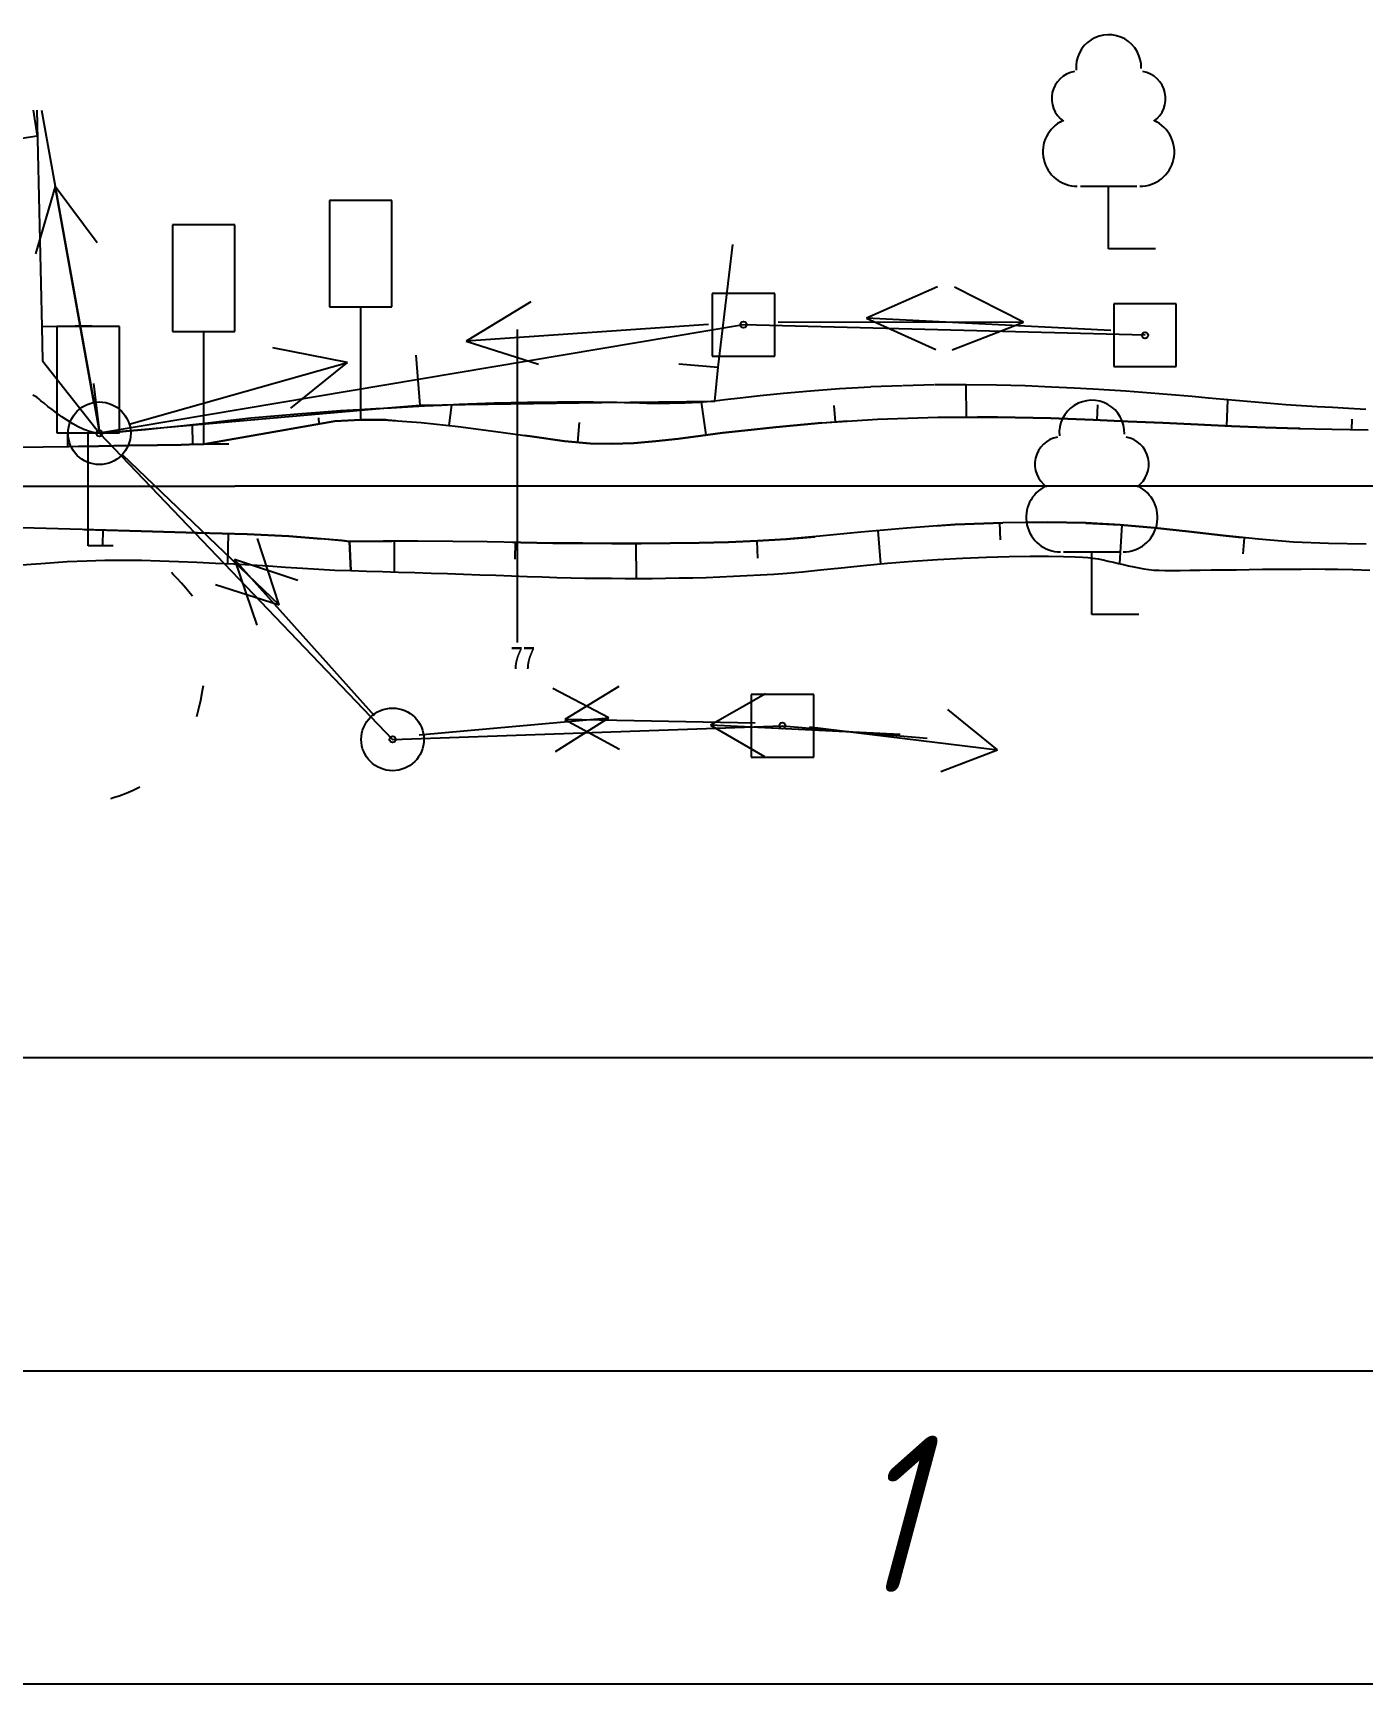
# Model space of a CAD drawing. Extents: x 2172 to 5772, y -842 to -248.
# Drawn here: x 4088.86 to 4110.1, y -644.04 to -617.69 of the extents above; entities that cross this region are included whole.
import ezdxf

# ---------------------------------------------------------------- set-up
doc = ezdxf.new("R2010")
doc.units = 0
doc.header["$MEASUREMENT"] = 0
doc.linetypes.add('CONTI', pattern=[0])
doc.linetypes.add('STROT', pattern=[1.7, 0.5, -1.2])
doc.layers.get('0').update_dxf_attribs({"linetype": 'CONTINUOUS'})
for name, color, linetype in [('DEFAULT', 7, 'CONTI'), ('OTKOSDEFAULT', 32, 'CONTI'), ('SIT_LDEFAULT', 7, 'CONTI'), ('USLZNDEFAULT', 7, 'CONTI')]:
    doc.layers.add(name, color=color, linetype=linetype)
doc.styles.add('SHRFT', font='TXT', dxfattribs={"width": 8.75})
doc.styles.add('ГОСТ', font='gost.TTF', dxfattribs={"oblique": 15, "height": 1})

# ---------------------------------------------------------------- blocks, each defined once
blk = doc.blocks.new('BL_27')
at = {"color": 0}
for p, q in [((2.5, 2.5), (-2.5, 2.5)), ((-2.5, 2.5), (-2.5, -2.5)), ((2.5, -2.5), (2.5, 2.5)), ((-2.5, -2.5), (2.5, -2.5))]:
    blk.add_line(p, q, dxfattribs=at)
blk.add_circle((0, 0), 0.25, dxfattribs=at)
blk = doc.blocks.new('BL_104')
at = {"color": 0}
for p, q in [((-2.25, 5), (2.25, 5)), ((0, 0), (0, 5)), ((3.75, 0), (0, 0))]:
    blk.add_line(p, q, dxfattribs=at)
for centre, radius, start, end in [((0, 14.5), 2.6, 358, 185), ((-2.35, 12), 2.2, 100, 235), ((2.35, 12), 2.2, 305, 80), ((-2.5, 7.75), 2.75, 115, 270), ((2.5, 7.75), 2.75, 270, 65)]:
    blk.add_arc(centre, radius, start, end, dxfattribs=at)
blk = doc.blocks.new('BL_26')
at = {"color": 0}
for radius in [2.5, 0.25]:
    blk.add_circle((0, 0), radius, dxfattribs=at)
blk = doc.blocks.new('BL_12')
at = {"color": 0}
for p, q in [((2.5, 17.5), (-2.5, 17.5)), ((-2.5, 17.5), (-2.5, 9)), ((2.5, 9), (2.5, 17.5)), ((-2.5, 9), (0, 9)), ((0, 0), (0, 9)), ((0, 9), (2.5, 9)), ((2, 0), (0, 0))]:
    blk.add_line(p, q, dxfattribs=at)

msp = doc.modelspace()

# ---------------------------------------------------------------- linework, layer by layer
at = {"linetype": 'Continuous'}
for p, q in [((3396.596, -634.043), (4356.596, -634.043)), ((3396.596, -639.043), (4356.596, -639.043)), ((3396.596, -644.043), (4356.596, -644.043))]:
    msp.add_line(p, q, dxfattribs=at)
at = {"layer": 'DEFAULT', "color": 12, "linetype": 'CONTI'}
for p, q in [((4096.595, -627.421), (4096.595, -622.421)), ((4077.236, -624.921), (4092.079, -624.922)), ((4092.078, -624.921), (4092.699, -624.921)), ((4092.699, -624.921), (4093.32, -624.921)), ((4093.32, -624.921), (4093.942, -624.921)), ((4093.942, -624.921), (4094.563, -624.921)), ((4094.563, -624.921), (4095.184, -624.921)), ((4095.184, -624.921), (4095.805, -624.921)), ((4095.805, -624.921), (4096.426, -624.921)), ((4096.426, -624.921), (4097.047, -624.921)), ((4097.047, -624.921), (4097.668, -624.921)), ((4097.668, -624.921), (4098.289, -624.921)), ((4098.289, -624.921), (4098.91, -624.921)), ((4098.91, -624.921), (4099.532, -624.921)), ((4099.532, -624.921), (4100.153, -624.921)), ((4100.153, -624.921), (4100.774, -624.921)), ((4100.774, -624.921), (4101.395, -624.921)), ((4101.395, -624.921), (4102.016, -624.921)), ((4102.016, -624.921), (4102.637, -624.921)), ((4102.637, -624.921), (4103.258, -624.921)), ((4103.258, -624.921), (4103.879, -624.921)), ((4103.879, -624.921), (4104.5, -624.921)), ((4104.5, -624.921), (4105.122, -624.921)), ((4105.122, -624.921), (4105.743, -624.921)), ((4105.743, -624.921), (4106.364, -624.921)), ((4106.364, -624.921), (4106.985, -624.921)), ((4106.985, -624.921), (4107.606, -624.921)), ((4107.606, -624.92), (4113.921, -624.922))]:
    msp.add_line(p, q, dxfattribs=at)
at = {"layer": 'OTKOSDEFAULT', "color": 32, "linetype": 'STROT'}
for p, q in [((4088.916, -623.501, 40.371), (4088.852, -623.471, 40.377)), ((4100.466, -623.483, 39.884), (4100.151, -623.519, 39.898)), ((4100.843, -623.444, 39.868), (4100.466, -623.483, 39.884)), ((4101.27, -623.405, 39.849), (4100.843, -623.444, 39.868)), ((4101.735, -623.37, 39.829), (4101.27, -623.405, 39.849)), ((4102.228, -623.341, 39.808), (4101.735, -623.37, 39.829)), ((4102.735, -623.321, 39.786), (4102.228, -623.341, 39.808)), ((4103.249, -623.309, 39.764), (4102.735, -623.321, 39.786)), ((4103.758, -623.308, 39.742), (4103.249, -623.309, 39.764)), ((4104.244, -623.313, 39.721), (4103.758, -623.308, 39.742)), ((4104.702, -623.324, 39.701), (4104.244, -623.313, 39.721)), ((4105.119, -623.341, 39.683), (4104.702, -623.324, 39.701)), ((4105.482, -623.359, 39.668), (4105.119, -623.341, 39.683)), ((4105.783, -623.377, 39.655), (4105.482, -623.359, 39.668)), ((4106.047, -623.393, 39.647), (4105.783, -623.377, 39.655)), ((4106.31, -623.41, 39.64), (4106.047, -623.393, 39.647)), ((4106.576, -623.428, 39.633), (4106.31, -623.41, 39.64)), ((4106.839, -623.448, 39.626), (4106.576, -623.428, 39.633)), ((4107.101, -623.471, 39.619), (4106.839, -623.448, 39.626)), ((4107.365, -623.493, 39.612), (4107.101, -623.471, 39.619)), ((4088.925, -623.507, 40.372), (4088.916, -623.501, 40.371)), ((4088.947, -623.529, 40.373), (4088.925, -623.507, 40.372)), ((4088.984, -623.561, 40.374), (4088.947, -623.529, 40.373)), ((4089.034, -623.601, 40.376), (4088.984, -623.561, 40.374)), ((4089.093, -623.65, 40.378), (4089.034, -623.601, 40.376)), ((4089.161, -623.702, 40.38), (4089.093, -623.65, 40.378)), ((4089.237, -623.759, 40.383), (4089.161, -623.702, 40.38)), ((4093.436, -623.746, 40.165), (4093.083, -623.773, 40.189)), ((4093.769, -623.724, 40.144), (4093.436, -623.746, 40.165)), ((4094.069, -623.705, 40.124), (4093.769, -623.724, 40.144)), ((4094.33, -623.691, 40.107), (4094.069, -623.705, 40.124)), ((4094.577, -623.678, 40.1), (4094.33, -623.691, 40.107)), ((4094.837, -623.664, 40.092), (4094.577, -623.678, 40.1)), ((4095.106, -623.648, 40.085), (4094.837, -623.664, 40.092)), ((4095.383, -623.635, 40.077), (4095.106, -623.648, 40.085)), ((4095.663, -623.621, 40.069), (4095.383, -623.635, 40.077)), ((4095.943, -623.61, 40.061), (4095.663, -623.621, 40.069)), ((4096.22, -623.601, 40.053), (4095.943, -623.61, 40.061)), ((4096.491, -623.593, 40.045), (4096.22, -623.601, 40.053)), ((4096.753, -623.589, 40.038), (4096.491, -623.593, 40.045)), ((4097, -623.586, 40.031), (4096.753, -623.589, 40.038)), ((4097.234, -623.583, 40.024), (4097, -623.586, 40.031)), ((4097.446, -623.583, 40.018), (4097.234, -623.583, 40.024)), ((4097.638, -623.584, 40.013), (4097.446, -623.583, 40.018)), ((4097.802, -623.585, 40.008), (4097.638, -623.584, 40.013)), ((4097.938, -623.587, 40.004), (4097.802, -623.585, 40.008)), ((4098.058, -623.589, 39.998), (4097.938, -623.587, 40.004)), ((4098.178, -623.59, 39.992), (4098.058, -623.589, 39.998)), ((4098.3, -623.594, 39.987), (4098.178, -623.59, 39.992)), ((4098.419, -623.596, 39.981), (4098.3, -623.594, 39.987)), ((4098.541, -623.598, 39.975), (4098.419, -623.596, 39.981)), ((4098.66, -623.602, 39.969), (4098.541, -623.598, 39.975)), ((4098.781, -623.603, 39.963), (4098.66, -623.602, 39.969)), ((4098.902, -623.603, 39.957), (4098.781, -623.603, 39.963)), ((4099.022, -623.604, 39.951), (4098.902, -623.603, 39.957)), ((4099.143, -623.601, 39.945), (4099.022, -623.604, 39.951)), ((4099.263, -623.599, 39.94), (4099.143, -623.601, 39.945)), ((4099.384, -623.595, 39.934), (4099.263, -623.599, 39.94)), ((4099.504, -623.587, 39.928), (4099.384, -623.595, 39.934)), ((4099.623, -623.579, 39.922), (4099.504, -623.587, 39.928)), ((4099.742, -623.567, 39.916), (4099.623, -623.579, 39.922)), ((4099.904, -623.548, 39.909), (4099.742, -623.567, 39.916)), ((4100.151, -623.519, 39.898), (4099.904, -623.548, 39.909)), ((4107.626, -623.517, 39.605), (4107.365, -623.493, 39.612)), ((4107.875, -623.54, 39.598), (4107.626, -623.517, 39.605)), ((4108.122, -623.563, 39.59), (4107.875, -623.54, 39.598)), ((4108.369, -623.585, 39.583), (4108.122, -623.563, 39.59)), ((4108.618, -623.604, 39.576), (4108.369, -623.585, 39.583)), ((4108.865, -623.623, 39.569), (4108.618, -623.604, 39.576)), ((4109.115, -623.639, 39.562), (4108.865, -623.623, 39.569)), ((4109.362, -623.656, 39.555), (4109.115, -623.639, 39.562)), ((4109.61, -623.669, 39.548), (4109.362, -623.656, 39.555)), ((4109.866, -623.683, 39.537), (4109.61, -623.669, 39.548)), ((4110.138, -623.698, 39.526), (4109.866, -623.683, 39.537)), ((4089.318, -623.816, 40.386), (4089.237, -623.759, 40.383)), ((4089.402, -623.873, 40.388), (4089.318, -623.816, 40.386)), ((4089.492, -623.927, 40.391), (4089.402, -623.873, 40.388)), ((4089.58, -623.977, 40.394), (4089.492, -623.927, 40.391)), ((4089.669, -624.017, 40.397), (4089.58, -623.977, 40.394)), ((4090.946, -623.994, 40.333), (4090.654, -624.023, 40.353)), ((4091.266, -623.96, 40.311), (4090.946, -623.994, 40.333)), ((4091.607, -623.923, 40.287), (4091.266, -623.96, 40.311)), ((4091.962, -623.882, 40.263), (4091.607, -623.923, 40.287)), ((4092.334, -623.841, 40.238), (4091.962, -623.882, 40.263)), ((4092.712, -623.805, 40.213), (4092.334, -623.841, 40.238)), ((4093.083, -623.773, 40.189), (4092.712, -623.805, 40.213)), ((4089.756, -624.049, 40.399), (4089.669, -624.017, 40.397)), ((4089.839, -624.072, 40.401), (4089.756, -624.049, 40.399)), ((4089.916, -624.08, 40.404), (4089.839, -624.072, 40.401)), ((4090.022, -624.078, 40.396), (4089.916, -624.08, 40.404)), ((4090.185, -624.067, 40.385), (4090.022, -624.078, 40.396)), ((4090.397, -624.048, 40.37), (4090.185, -624.067, 40.385)), ((4090.654, -624.023, 40.353), (4090.397, -624.048, 40.37)), ((4093.908, -625.805, 40.068), (4093.93, -626.272, 39.973)), ((4093.93, -626.272, 39.973), (4093.908, -625.805, 40.068)), ((4089.404, -626.128, 40.271), (4089.714, -626.114, 40.263)), ((4089.714, -626.114, 40.263), (4090.002, -626.106, 40.244)), ((4090.002, -626.106, 40.244), (4090.294, -626.104, 40.224)), ((4090.294, -626.104, 40.224), (4090.588, -626.106, 40.204)), ((4090.588, -626.106, 40.204), (4090.884, -626.115, 40.185)), ((4090.884, -626.115, 40.185), (4091.179, -626.126, 40.165)), ((4102.9, -626.123, 39.583), (4103.3, -626.095, 39.57)), ((4103.3, -626.095, 39.57), (4103.699, -626.074, 39.558)), ((4103.699, -626.074, 39.558), (4104.083, -626.057, 39.546)), ((4104.083, -626.057, 39.546), (4104.447, -626.047, 39.535)), ((4104.447, -626.047, 39.535), (4104.778, -626.043, 39.525)), ((4104.778, -626.043, 39.525), (4105.071, -626.042, 39.516)), ((4105.071, -626.042, 39.516), (4105.314, -626.046, 39.508)), ((4105.314, -626.046, 39.508), (4105.5, -626.051, 39.503)), ((4105.5, -626.051, 39.503), (4105.618, -626.055, 39.499)), ((4105.618, -626.055, 39.499), (4105.701, -626.062, 39.498)), ((4105.701, -626.062, 39.498), (4105.783, -626.073, 39.497)), ((4105.783, -626.073, 39.497), (4105.865, -626.086, 39.496)), ((4105.865, -626.086, 39.496), (4105.947, -626.102, 39.495)), ((4105.947, -626.102, 39.495), (4106.028, -626.12, 39.493)), ((4106.028, -626.12, 39.493), (4106.11, -626.138, 39.492)), ((4088.679, -626.177, 40.288), (4089.056, -626.151, 40.279)), ((4089.056, -626.151, 40.279), (4089.404, -626.128, 40.271)), ((4091.179, -626.126, 40.165), (4091.475, -626.138, 40.145)), ((4091.475, -626.138, 40.145), (4091.771, -626.151, 40.125)), ((4091.771, -626.151, 40.125), (4092.063, -626.166, 40.105)), ((4092.063, -626.166, 40.105), (4092.343, -626.182, 40.086)), ((4092.343, -626.182, 40.086), (4092.619, -626.198, 40.066)), ((4092.619, -626.198, 40.066), (4092.889, -626.216, 40.047)), ((4092.889, -626.216, 40.047), (4093.158, -626.233, 40.028)), ((4093.158, -626.233, 40.028), (4093.42, -626.25, 40.009)), ((4093.42, -626.25, 40.009), (4093.678, -626.262, 39.991)), ((4093.678, -626.262, 39.991), (4093.93, -626.272, 39.973)), ((4093.93, -626.272, 39.973), (4094.181, -626.281, 39.963)), ((4094.181, -626.281, 39.963), (4094.436, -626.287, 39.952)), ((4094.436, -626.287, 39.952), (4094.693, -626.295, 39.941)), ((4094.693, -626.295, 39.941), (4094.952, -626.303, 39.93)), ((4094.952, -626.303, 39.93), (4095.214, -626.31, 39.919)), ((4095.214, -626.31, 39.919), (4095.473, -626.319, 39.908)), ((4095.473, -626.319, 39.908), (4095.733, -626.328, 39.897)), ((4095.733, -626.328, 39.897), (4095.992, -626.338, 39.886)), ((4095.992, -626.338, 39.886), (4096.247, -626.346, 39.875)), ((4096.247, -626.346, 39.875), (4096.497, -626.355, 39.864)), ((4096.497, -626.355, 39.864), (4096.745, -626.365, 39.854)), ((4096.745, -626.365, 39.854), (4096.987, -626.373, 39.844)), ((4096.987, -626.373, 39.844), (4097.221, -626.38, 39.834)), ((4097.221, -626.38, 39.834), (4097.448, -626.385, 39.824)), ((4099.177, -626.389, 39.735), (4099.392, -626.385, 39.724)), ((4099.392, -626.385, 39.724), (4099.608, -626.379, 39.712)), ((4099.608, -626.379, 39.712), (4099.826, -626.37, 39.701)), ((4099.826, -626.37, 39.701), (4100.041, -626.362, 39.69)), ((4100.041, -626.362, 39.69), (4100.257, -626.351, 39.678)), ((4100.257, -626.351, 39.678), (4100.472, -626.341, 39.667)), ((4100.472, -626.341, 39.667), (4100.687, -626.326, 39.656)), ((4100.687, -626.326, 39.656), (4100.902, -626.312, 39.644)), ((4100.902, -626.312, 39.644), (4101.143, -626.291, 39.637)), ((4101.143, -626.291, 39.637), (4101.433, -626.261, 39.628)), ((4101.433, -626.261, 39.628), (4101.761, -626.228, 39.618)), ((4101.761, -626.228, 39.618), (4102.121, -626.192, 39.607)), ((4102.121, -626.192, 39.607), (4102.502, -626.155, 39.595)), ((4102.502, -626.155, 39.595), (4102.9, -626.123, 39.583)), ((4106.11, -626.138, 39.492), (4106.19, -626.156, 39.491)), ((4106.19, -626.156, 39.491), (4106.271, -626.175, 39.49)), ((4106.271, -626.175, 39.49), (4106.352, -626.193, 39.489)), ((4106.352, -626.193, 39.489), (4106.434, -626.211, 39.488)), ((4106.434, -626.211, 39.488), (4106.513, -626.226, 39.487)), ((4106.513, -626.226, 39.487), (4106.594, -626.242, 39.486)), ((4106.594, -626.242, 39.486), (4106.675, -626.252, 39.484)), ((4106.675, -626.252, 39.484), (4106.757, -626.262, 39.483)), ((4106.757, -626.262, 39.483), (4106.838, -626.267, 39.482)), ((4106.838, -626.267, 39.482), (4106.931, -626.268, 39.481)), ((4106.931, -626.268, 39.481), (4107.045, -626.269, 39.479)), ((4107.045, -626.269, 39.479), (4107.178, -626.269, 39.477)), ((4107.178, -626.269, 39.477), (4107.329, -626.266, 39.475)), ((4107.329, -626.266, 39.475), (4107.493, -626.263, 39.473)), ((4107.493, -626.263, 39.473), (4107.672, -626.261, 39.47)), ((4107.672, -626.261, 39.47), (4107.868, -626.26, 39.468)), ((4107.868, -626.26, 39.468), (4108.071, -626.257, 39.465)), ((4108.071, -626.257, 39.465), (4108.278, -626.255, 39.462)), ((4108.278, -626.255, 39.462), (4108.49, -626.251, 39.459)), ((4108.49, -626.251, 39.459), (4108.7, -626.249, 39.456)), ((4108.7, -626.249, 39.456), (4108.907, -626.246, 39.454)), ((4108.907, -626.246, 39.454), (4109.11, -626.246, 39.451)), ((4109.11, -626.246, 39.451), (4109.307, -626.244, 39.448)), ((4109.307, -626.244, 39.448), (4109.492, -626.246, 39.446)), ((4109.492, -626.246, 39.446), (4109.692, -626.249, 39.441)), ((4109.692, -626.249, 39.441), (4109.932, -626.256, 39.436)), ((4109.932, -626.256, 39.436), (4110.204, -626.267, 39.43)), ((4097.448, -626.385, 39.824), (4097.666, -626.39, 39.815)), ((4097.666, -626.39, 39.815), (4097.881, -626.393, 39.803)), ((4097.881, -626.393, 39.803), (4098.095, -626.394, 39.792)), ((4098.095, -626.394, 39.792), (4098.312, -626.396, 39.781)), ((4098.312, -626.396, 39.781), (4098.526, -626.395, 39.769)), ((4098.526, -626.395, 39.769), (4098.744, -626.395, 39.758)), ((4098.744, -626.395, 39.758), (4098.958, -626.391, 39.747)), ((4098.958, -626.391, 39.747), (4099.177, -626.389, 39.735))]:
    msp.add_line(p, q, dxfattribs=at)
at = {"layer": 'OTKOSDEFAULT', "color": 32}
for p, q in [((4103.761, -623.817), (4103.758, -623.308)), ((4095.504, -623.955), (4095.544, -623.626)), ((4099.606, -624.107), (4099.533, -623.585)), ((4101.672, -623.897), (4101.651, -623.637)), ((4105.849, -623.87), (4105.859, -623.626)), ((4107.919, -623.964), (4107.938, -623.546)), ((4091.41, -624.258), (4091.404, -623.946)), ((4091.582, -624.254, 40.296), (4093.677, -623.888, 40.182)), ((4093.428, -623.921), (4093.419, -623.835)), ((4093.677, -623.888, 40.182), (4094.089, -623.863, 40.16)), ((4094.089, -623.863, 40.16), (4094.521, -623.871, 40.127)), ((4094.521, -623.871, 40.127), (4095.053, -623.909, 40.087)), ((4095.053, -623.909, 40.087), (4095.644, -623.97, 40.041)), ((4095.644, -623.97, 40.041), (4096.249, -624.049, 39.994)), ((4097.555, -624.224), (4097.584, -623.906)), ((4100.222, -624.034, 39.774), (4100.719, -623.982, 39.762)), ((4100.719, -623.982, 39.762), (4101.453, -623.914, 39.745)), ((4101.453, -623.914, 39.745), (4102.342, -623.856, 39.724)), ((4102.342, -623.856, 39.724), (4103.306, -623.822, 39.701)), ((4103.306, -623.822, 39.701), (4104.257, -623.821, 39.679)), ((4104.257, -623.821, 39.679), (4105.112, -623.841, 39.659)), ((4105.112, -623.841, 39.659), (4105.787, -623.867, 39.643)), ((4105.787, -623.867, 39.643), (4106.343, -623.89, 39.622)), ((4106.343, -623.89, 39.622), (4106.9, -623.912, 39.602)), ((4106.9, -623.912, 39.602), (4107.457, -623.941, 39.581)), ((4107.457, -623.941, 39.581), (4107.997, -623.968, 39.561)), ((4107.997, -623.968, 39.561), (4108.531, -623.99, 39.54)), ((4108.531, -623.99, 39.54), (4109.066, -624.004, 39.52)), ((4109.066, -624.004, 39.52), (4109.6, -624.015, 39.499)), ((4109.919, -624.021), (4109.921, -623.854)), ((4089.412, -624.293), (4089.41, -624.085)), ((4090.387, -624.277, 40.364), (4090.842, -624.27, 40.338)), ((4090.842, -624.27, 40.338), (4091.224, -624.262, 40.316)), ((4091.224, -624.262, 40.316), (4091.485, -624.255, 40.301)), ((4091.485, -624.255, 40.301), (4091.582, -624.254, 40.296)), ((4096.249, -624.049, 39.994), (4096.827, -624.133, 39.949)), ((4096.827, -624.133, 39.949), (4097.342, -624.205, 39.909)), ((4097.342, -624.205, 39.909), (4097.754, -624.244, 39.877)), ((4097.754, -624.244, 39.877), (4098.102, -624.25, 39.863)), ((4098.102, -624.25, 39.863), (4098.452, -624.236, 39.848)), ((4098.452, -624.236, 39.848), (4098.804, -624.207, 39.833)), ((4098.804, -624.207, 39.833), (4099.158, -624.167, 39.819)), ((4099.158, -624.167, 39.819), (4099.514, -624.12, 39.804)), ((4099.514, -624.12, 39.804), (4099.868, -624.074, 39.789)), ((4099.868, -624.074, 39.789), (4100.222, -624.034, 39.774)), ((4109.6, -624.015, 39.499), (4110.18, -624.025, 39.482)), ((4088.54, -624.301, 40.489), (4089.02, -624.298, 40.441)), ((4089.02, -624.298, 40.441), (4089.431, -624.293, 40.418)), ((4089.431, -624.293, 40.418), (4089.901, -624.286, 40.391)), ((4089.901, -624.286, 40.391), (4090.387, -624.277, 40.364)), ((4089.644, -625.613, 40.42), (4088.685, -625.587, 40.498)), ((4102.809, -625.592, 39.684), (4102.076, -625.658, 39.705)), ((4103.58, -625.538, 39.663), (4102.809, -625.592, 39.684)), ((4104.343, -625.507, 39.641), (4103.58, -625.538, 39.663)), ((4104.292, -625.507), (4104.299, -625.779)), ((4105.055, -625.499, 39.621), (4104.343, -625.507, 39.641)), ((4105.669, -625.51, 39.604), (4105.055, -625.499, 39.621)), ((4106.219, -625.541, 39.584), (4105.669, -625.51, 39.604)), ((4106.246, -625.543), (4106.205, -626.158)), ((4106.767, -625.588, 39.563), (4106.219, -625.541, 39.584)), ((4107.311, -625.647, 39.543), (4106.767, -625.588, 39.563)), ((4090.586, -625.64, 40.343), (4089.644, -625.613, 40.42)), ((4089.973, -625.623), (4089.967, -625.866)), ((4091.479, -625.667, 40.271), (4090.586, -625.64, 40.343)), ((4092.278, -625.689, 40.205), (4091.479, -625.667, 40.271)), ((4091.973, -625.68), (4091.96, -626.16)), ((4092.943, -625.724, 40.149), (4092.278, -625.689, 40.205)), ((4093.459, -625.762, 40.106), (4092.943, -625.724, 40.149)), ((4093.79, -625.793, 40.078), (4093.459, -625.762, 40.106)), ((4093.908, -625.805, 40.068), (4093.79, -625.793, 40.078)), ((4094.449, -625.801, 40.041), (4093.908, -625.805, 40.068)), ((4095.002, -625.802, 40.013), (4094.449, -625.801, 40.041)), ((4094.624, -625.8), (4094.625, -626.293)), ((4095.559, -625.806, 39.985), (4095.002, -625.802, 40.013)), ((4096.108, -625.813, 39.957), (4095.559, -625.806, 39.985)), ((4096.644, -625.822, 39.93), (4096.108, -625.813, 39.957)), ((4096.555, -625.82), (4096.551, -626.088)), ((4097.158, -625.831, 39.904), (4096.644, -625.822, 39.93)), ((4097.638, -625.836, 39.88), (4097.158, -625.831, 39.904)), ((4098.101, -625.838, 39.86), (4097.638, -625.836, 39.88)), ((4098.566, -625.839, 39.84), (4098.101, -625.838, 39.86)), ((4098.485, -625.837), (4098.487, -626.395)), ((4099.029, -625.836, 39.819), (4098.566, -625.839, 39.84)), ((4099.495, -625.829, 39.799), (4099.029, -625.836, 39.819)), ((4099.961, -625.817, 39.779), (4099.495, -625.829, 39.799)), ((4100.425, -625.798, 39.758), (4099.961, -625.817, 39.779)), ((4100.413, -625.798), (4100.426, -626.071)), ((4100.886, -625.77, 39.738), (4100.425, -625.798, 39.758)), ((4101.421, -625.722, 39.723), (4100.886, -625.77, 39.738)), ((4102.076, -625.658, 39.705), (4101.421, -625.722, 39.723)), ((4102.346, -625.631), (4102.39, -626.166)), ((4107.863, -625.711, 39.522), (4107.311, -625.647, 39.543)), ((4108.424, -625.771, 39.501), (4107.863, -625.711, 39.522)), ((4108.199, -625.748), (4108.174, -626.003)), ((4108.984, -625.815, 39.481), (4108.424, -625.771, 39.501)), ((4109.546, -625.841, 39.46), (4108.984, -625.815, 39.481)), ((4110.148, -625.851, 39.449), (4109.546, -625.841, 39.46))]:
    msp.add_line(p, q, dxfattribs=at)
at = {"layer": 'SIT_LDEFAULT', "color": 7}
for p, q in [((4088.86, -618.921), (4088.922, -619.337)), ((4088.917, -618.921), (4088.995, -622.38)), ((4088.993, -618.921), (4089.916, -624.08)), ((4088.922, -619.337), (4088.469, -619.404)), ((4089.211, -620.142), (4088.895, -621.216)), ((4089.828, -623.588), (4089.211, -620.142)), ((4089.88, -621.038), (4089.211, -620.142)), ((4099.798, -623.025), (4100.031, -621.067)), ((4103.299, -621.743), (4102.165, -622.242)), ((4104.672, -622.306), (4103.573, -621.75)), ((4096.805, -621.983), (4095.773, -622.612)), ((4089.797, -622.362), (4088.995, -622.38)), ((4088.995, -622.38), (4089.008, -622.923)), ((4100.202, -622.347), (4089.916, -624.08)), ((4099.645, -622.341), (4095.773, -622.612)), ((4106.614, -622.515), (4100.202, -622.347)), ((4100.757, -622.303), (4104.672, -622.306)), ((4106.067, -622.441), (4102.165, -622.242)), ((4102.165, -622.242), (4103.273, -622.743)), ((4103.536, -622.749), (4104.672, -622.306)), ((4095.773, -622.612), (4096.928, -622.975)), ((4089.008, -622.923), (4089.916, -624.08)), ((4090.393, -623.932), (4093.878, -622.948)), ((4093.878, -622.948), (4092.685, -622.717)), ((4092.974, -623.679), (4093.878, -622.948)), ((4094.971, -622.835), (4095.036, -623.632)), ((4099.167, -622.973), (4099.798, -623.025)), ((4099.742, -623.567), (4099.798, -623.025)), ((4089.825, -623.285), (4089.916, -624.08)), ((4089.916, -624.08), (4094.33, -623.691)), ((4094.33, -623.691), (4095.036, -623.632)), ((4095.036, -623.632), (4097.938, -623.587)), ((4097.938, -623.587), (4099.742, -623.567)), ((4093.677, -623.888), (4091.582, -624.254)), ((4094.089, -623.863), (4093.677, -623.888)), ((4094.521, -623.871), (4094.089, -623.863)), ((4094.65, -623.88), (4094.521, -623.871)), ((4100.719, -623.982), (4100.222, -624.034)), ((4101.453, -623.914), (4100.719, -623.982)), ((4101.851, -623.885), (4101.453, -623.916)), ((4104.257, -623.821), (4103.939, -623.818)), ((4105.112, -623.841), (4104.257, -623.821)), ((4105.787, -623.867), (4105.112, -623.841)), ((4106.343, -623.89), (4105.787, -623.867)), ((4106.9, -623.912), (4106.343, -623.89)), ((4107.457, -623.941), (4106.9, -623.912)), ((4107.997, -623.968), (4107.457, -623.941)), ((4108.531, -623.99), (4107.997, -623.968)), ((4109.066, -624.004), (4108.531, -623.99)), ((4109.091, -624.006), (4109.065, -624.006)), ((4089.916, -624.08), (4094.598, -628.966)), ((4090.842, -624.27), (4090.387, -624.277)), ((4091.224, -624.262), (4090.842, -624.27)), ((4091.485, -624.255), (4091.224, -624.262)), ((4091.583, -624.256), (4091.486, -624.257)), ((4096.826, -624.131), (4096.712, -624.114)), ((4097.342, -624.205), (4096.827, -624.133)), ((4097.754, -624.244), (4097.342, -624.205)), ((4098.102, -624.25), (4097.754, -624.244)), ((4098.452, -624.236), (4098.102, -624.25)), ((4098.804, -624.207), (4098.452, -624.236)), ((4099.158, -624.167), (4098.804, -624.207)), ((4099.514, -624.12), (4099.158, -624.167)), ((4099.868, -624.074), (4099.514, -624.12)), ((4100.222, -624.034), (4099.868, -624.074)), ((4089.901, -624.286), (4089.583, -624.291)), ((4090.387, -624.277), (4089.901, -624.286)), ((4090.281, -624.421), (4092.788, -626.818)), ((4103.278, -625.555), (4103.58, -625.538)), ((4103.58, -625.538), (4104.343, -625.507)), ((4104.343, -625.505), (4105.055, -625.497)), ((4105.055, -625.499), (4105.669, -625.51)), ((4105.668, -625.512), (4106.219, -625.543)), ((4106.219, -625.541), (4106.767, -625.588)), ((4106.767, -625.59), (4107.311, -625.649)), ((4089.674, -625.616), (4090.585, -625.643)), ((4090.586, -625.64), (4091.479, -625.667)), ((4091.479, -625.667), (4092.278, -625.689)), ((4092.278, -625.689), (4092.943, -625.724)), ((4092.788, -626.818), (4092.44, -625.761)), ((4092.943, -625.724), (4093.459, -625.762)), ((4093.458, -625.76), (4093.789, -625.791)), ((4093.79, -625.793), (4093.908, -625.805)), ((4093.908, -625.805), (4094.449, -625.801)), ((4094.449, -625.801), (4094.586, -625.801)), ((4096.515, -625.818), (4096.644, -625.822)), ((4096.644, -625.822), (4097.158, -625.831)), ((4097.158, -625.831), (4097.638, -625.836)), ((4097.638, -625.836), (4098.101, -625.838)), ((4098.101, -625.838), (4098.566, -625.839)), ((4098.566, -625.839), (4099.029, -625.836)), ((4099.029, -625.836), (4099.495, -625.829)), ((4099.495, -625.829), (4099.961, -625.817)), ((4099.961, -625.817), (4100.425, -625.798)), ((4100.425, -625.798), (4100.886, -625.77)), ((4100.887, -625.772), (4101.341, -625.73)), ((4107.311, -625.647), (4107.863, -625.711)), ((4107.863, -625.711), (4108.156, -625.742)), ((4094.311, -628.591), (4092.075, -626.092)), ((4092.075, -626.092), (4092.433, -627.142)), ((4093.086, -626.429), (4092.075, -626.092)), ((4091.097, -626.333), (4091.066, -626.304)), ((4091.16, -626.4), (4091.097, -626.333)), ((4091.229, -626.473), (4091.16, -626.4)), ((4091.299, -626.552), (4091.229, -626.473)), ((4091.367, -626.635), (4091.299, -626.552)), ((4091.403, -626.679), (4091.367, -626.635)), ((4091.77, -626.491), (4092.788, -626.818)), ((4091.535, -628.34), (4091.565, -628.183)), ((4091.565, -628.183), (4091.577, -628.108)), ((4098.051, -628.623), (4097.159, -628.156)), ((4098.213, -628.12), (4097.347, -628.648)), ((4091.501, -628.495), (4091.535, -628.34)), ((4100.552, -628.241), (4099.677, -628.741)), ((4104.257, -629.131), (4103.465, -628.489)), ((4091.475, -628.599), (4091.501, -628.495)), ((4094.598, -628.966), (4100.823, -628.747)), ((4095.024, -628.893), (4098.051, -628.623)), ((4097.202, -629.157), (4098.051, -628.623)), ((4100.391, -628.705), (4097.347, -628.648)), ((4097.347, -628.648), (4098.221, -629.122)), ((4102.705, -628.888), (4099.677, -628.741)), ((4099.677, -628.741), (4100.538, -629.239)), ((4100.823, -628.747), (4103.133, -628.944)), ((4101.256, -628.766), (4104.257, -629.131)), ((4103.352, -629.479), (4104.257, -629.131)), ((4090.346, -629.825), (4090.457, -629.776)), ((4090.457, -629.776), (4090.562, -629.722)), ((4090.1, -629.908), (4090.12, -629.903)), ((4090.119, -629.901), (4090.232, -629.867)), ((4090.232, -629.867), (4090.346, -629.825))]:
    msp.add_line(p, q, dxfattribs=at)

# ---------------------------------------------------------------- block references
at = {"layer": 'USLZNDEFAULT', "color": 7, "xscale": 0.2000000000000455, "yscale": 0.1999999999999886, "zscale": 0.2000000000000171}
for name, p in [('BL_104', (4106.033, -621.138)), ('BL_12', (4094.089, -623.863)), ('BL_12', (4091.582, -624.254)), ('BL_27', (4100.202, -622.347)), ('BL_27', (4106.614, -622.515)), ('BL_12', (4089.739, -625.874)), ('BL_26', (4089.916, -624.08)), ('BL_104', (4105.765, -626.973)), ('BL_26', (4094.598, -628.966)), ('BL_27', (4100.823, -628.747))]:
    msp.add_blockref(name, p, dxfattribs=at)

# ---------------------------------------------------------------- texts
at = {"insert": (4101.938, -640.08), "char_height": 2.5, "attachment_point": 1, "style": 'ГОСТ'}
msp.add_mtext_dynamic_manual_height_columns('1', width=10.99147, gutter_width=5, heights=[0], dxfattribs=at)
at = {"layer": 'DEFAULT', "color": 12, "style": 'SHRFT', "width": 0.75}
msp.add_text('77', height=0.35, dxfattribs=at).set_placement((4096.484, -627.841))

doc.saveas('drawing.dxf')
